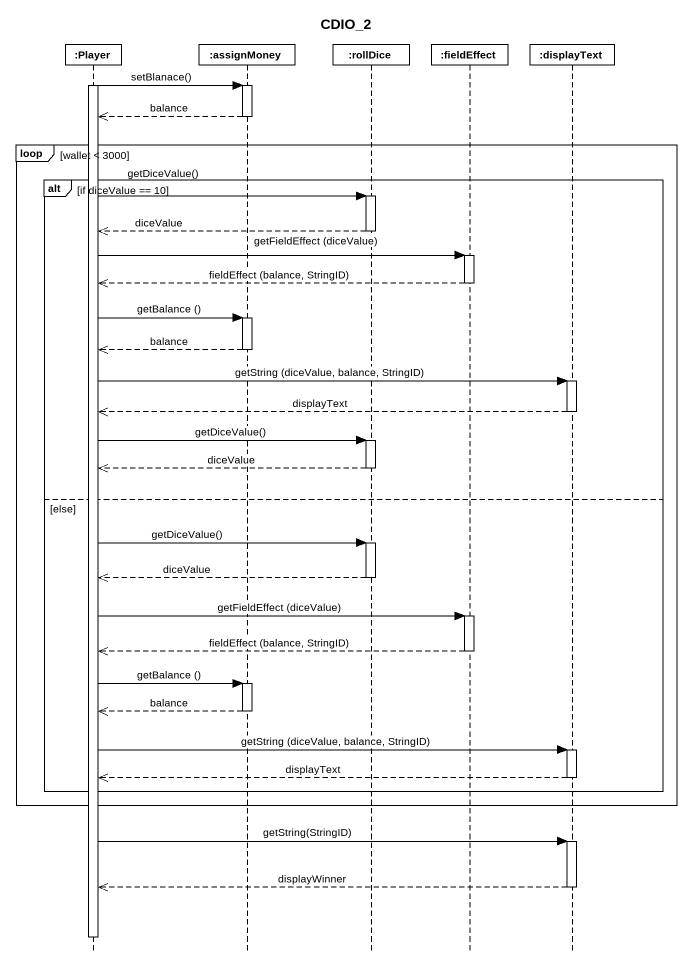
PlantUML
@startuml
title CDIO_2
hide footbox
participant ":Player" as Player
participant ":assignMoney" as assignMoney
participant ":rollDice" as rollDice
participant ":fieldEffect" as fieldEffect
participant ":displayText" as displayText

activate Player
Player -> assignMoney : setBlanace()
activate assignMoney
assignMoney -->> Player : balance
deactivate assignMoney
loop wallet < 3000
  alt if diceValue == 10
    Player -> rollDice : getDiceValue()
    activate rollDice
    rollDice -->> Player : diceValue
    deactivate rollDice
    Player -> fieldEffect : getFieldEffect (diceValue)
    activate fieldEffect
    fieldEffect -->> Player : fieldEffect (balance, StringID)
    deactivate fieldEffect
    Player -> assignMoney : getBalance ()
    activate assignMoney
    assignMoney -->> Player : balance
    deactivate assignMoney
    Player -> displayText : getString (diceValue, balance, StringID)
    activate displayText
    displayText -->> Player : displayText
    deactivate displayText
    Player -> rollDice : getDiceValue()
    activate rollDice
    rollDice -->> Player : diceValue
    deactivate rollDice
  else else
    Player -> rollDice : getDiceValue()
    activate rollDice
    rollDice -->> Player : diceValue
    deactivate rollDice
    Player -> fieldEffect : getFieldEffect (diceValue)
    activate fieldEffect
    fieldEffect -->> Player : fieldEffect (balance, StringID)
    deactivate fieldEffect
    Player -> assignMoney : getBalance ()
    activate assignMoney
    assignMoney -->> Player : balance
    deactivate assignMoney
    Player -> displayText : getString (diceValue, balance, StringID)
    activate displayText
    displayText -->> Player : displayText
    deactivate displayText
  end
end
Player -> displayText : getString(StringID)
activate displayText
displayText -->> Player : displayWinner
deactivate displayText
deactivate Player
@enduml
